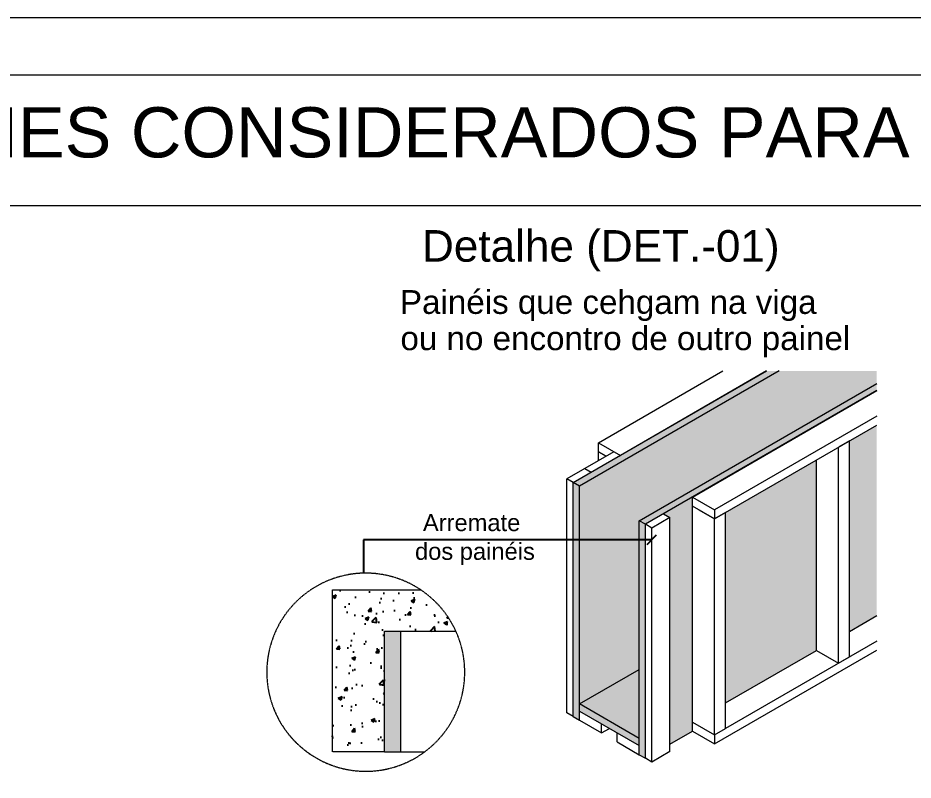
# Model space of a CAD drawing. Extents: x -23436 to 4767, y -4638 to 9755.
# Drawn here: x -15451.1 to -14980.8, y 8182.1 to 8582.3 of the extents above; entities that cross this region are included whole.
import ezdxf
from ezdxf.enums import TextEntityAlignment as Align

# ---------------------------------------------------------------- set-up
doc = ezdxf.new("R2010")
doc.units = 0
doc.linetypes.add('CABLIN', pattern=[0.35, 0.25, -0.1])
doc.layers.get('0').update_dxf_attribs({"lineweight": 13})
for name, color, linetype, lineweight in [('Carimbo', 7, 'Continuous', 13), ('Demarcação 1', 252, 'Continuous', 9), ('Demarcação 2', 254, 'Continuous', 9), ('FOLHA MB', 7, 'Continuous', 13), ('Madeira', 100, 'Continuous', 13), ('Texto Seção', 7, 'Continuous', 15)]:
    doc.layers.add(name, color=color, linetype=linetype, lineweight=lineweight)
doc.layers.add('Hachura', color=252, linetype='CABLIN')
doc.layers.add('MB Logo', color=255, linetype='Continuous')
doc.styles.add('ARIAL', font='arial.ttf', dxfattribs={"oblique": 15, "height": 25})
doc.styles.add('RICARDO', font='arial.ttf', dxfattribs={"width": 0.8})
doc.styles.add('ROMANS', font='romans.shx')
doc.dimstyles.new('Cota Seção (2x)', dxfattribs={"dimtxt": 7, "dimasz": 5, "dimexe": 3, "dimexo": 3, "dimgap": 2, "dimtad": 3, "dimdec": 1, "dimlfac": 0.5, "dimzin": 12, "dimdsep": 46, "dimtxsty": 'ROMANS', "dimblk": 'ARCHTICK', "dimcen": 0, "dimclrd": 4, "dimclre": 4, "dimclrt": 1, "dimadec": 1, "dimazin": 3, "dimtfac": 1, "dimtdec": 1, "dimtmove": 0, "dimatfit": 3, "dimldrblk": 'OBLIQUE', "dimfxl": 1, "dimtolj": 1, "dimtzin": 12, "dimarcsym": 0})

# ---------------------------------------------------------------- blocks, each defined once
blk = doc.blocks.new('A$C169d8357')
at = {"layer": 'FOLHA MB', "color": 1}
for points in [[(0, 1199.94), (0, 149.94), (1485.02, 149.94), (1485.02, 1199.94)], [(70, 1169.94), (70, 179.94), (1455.02, 179.94), (1455.02, 1169.94)]]:
    blk.add_lwpolyline(points, close=True, dxfattribs=at)
blk = doc.blocks.new('_ArchTick')
at = {"color": 0, "linetype": 'ByBlock', "const_width": 0.15}
blk.add_lwpolyline([(-0.5, -0.5), (0.5, 0.5)], dxfattribs=at)
blk = doc.blocks.new('_OBLIQUE')
at = {"color": 0, "linetype": 'ByBlock', "lineweight": -2}
for p, q in [((0, 0), (-1, 0)), ((-0.5, -0.5), (0.5, 0.5))]:
    blk.add_line(p, q, dxfattribs=at)

msp = doc.modelspace()

# ---------------------------------------------------------------- hatches: boundary and pattern name
h = msp.add_hatch(color=252)
h.dxf.hatch_style = 1
h.paths.add_polyline_path([(-15249.85, 8260.35), (-15258.49, 8260.35), (-15258.49, 8196.99), (-15249.85, 8196.99)])
at = {"layer": 'Demarcação 1'}
h = msp.add_hatch(color=256, dxfattribs=at)
h.dxf.hatch_style = 1
h.paths.add_polyline_path([(-15057.7, 8396.96), (-15051.1, 8396.96), (-15156.01, 8336.39), (-15159.31, 8338.3)])
msp.add_hatch(color=256, dxfattribs=at).paths.add_polyline_path([(-14999.84, 8396.96), (-14999.84, 8390.36), (-15124.67, 8318.3), (-15124.67, 8240.2), (-15156.01, 8222.11), (-15156.01, 8336.39), (-15051.1, 8396.96)])
h = msp.add_hatch(color=256, dxfattribs=at)
h.dxf.hatch_style = 1
h.paths.add_polyline_path([(-14999.84, 8390.36), (-14999.84, 8386.56), (-15121.37, 8316.39), (-15124.67, 8318.3)])
h = msp.add_hatch(color=256, dxfattribs=at)
h.dxf.hatch_style = 1
h.paths.add_polyline_path([(-15156.01, 8213.54), (-15159.31, 8215.44), (-15159.31, 8338.3), (-15156.01, 8336.39)])
h = msp.add_hatch(color=256, dxfattribs=at)
h.dxf.hatch_style = 1
h.paths.add_polyline_path([(-15121.37, 8193.54), (-15124.67, 8195.44), (-15124.67, 8318.3), (-15121.37, 8316.39)])
h = msp.add_hatch(color=256, dxfattribs=at)
h.dxf.hatch_style = 1
h.paths.add_polyline_path([(-15156.01, 8218.3), (-15156.01, 8222.11), (-15124.67, 8204.01), (-15124.67, 8200.2)])
at = {"layer": 'Demarcação 2'}
h = msp.add_hatch(color=256, dxfattribs=at)
h.dxf.hatch_style = 1
h.paths.add_polyline_path([(-14999.84, 8368.46), (-14999.84, 8268.46), (-15014.15, 8260.2), (-15014.15, 8360.2)])
h = msp.add_hatch(color=256, dxfattribs=at)
h.dxf.hatch_style = 1
h.paths.add_polyline_path([(-15031.47, 8250.2), (-15079.31, 8222.58), (-15079.31, 8322.58), (-15031.47, 8350.2)])
h = msp.add_hatch(color=256, dxfattribs=at)
h.dxf.hatch_style = 1
h.paths.add_polyline_path([(-15096.63, 8330.68), (-15111.94, 8321.83), (-15108.58, 8319.89), (-15108.58, 8200.92), (-15096.63, 8207.82), (-15096.63, 8212.58)])
h = msp.add_hatch(color=256, dxfattribs=at)
h.dxf.hatch_style = 1
h.paths.add_polyline_path([(-15124.67, 8240.2), (-15124.67, 8204.01), (-15156.01, 8222.11)])
at = {"layer": 'Hachura', "ltscale": 50}
h = msp.add_hatch(dxfattribs=at)
h.set_pattern_fill('AR-CONC', color=256, scale=2.88)
h.set_pattern_definition([(50, (-451066.77, -152819.17), (20.65709326, -1.8072615), [2.16, -23.76]), (355, (-451066.77, -152819.17), (-3.9960384, 21.66313345), [1.728, -19.008]), (100.4514445, (-451065.049, -152819.32), (16.6610548, 19.8558717), [1.8357175, -20.1928928]), (46.1842, (-451066.77, -152813.41), (30.7365503, -4.7669553), [3.24, -35.64]), (96.6356355, (-451064.21, -152813.807), (26.918264, 28.0546157), [2.7535778, -30.2893563]), (351.184164, (-451066.77, -152813.41), (26.918264, 28.0546157), [2.592, -28.512]), (21, (-451063.89, -152814.85), (17.1909231, -11.59542405), [2.16, -23.76]), (326, (-451063.89, -152814.85), (7.0074816, 20.8843213), [1.728, -19.008]), (71.4514447, (-451062.458, -152815.816), (24.19840445, 9.2888972), [1.8357175, -20.1928928]), (37.5, (-451066.7704, -152819.169), (0.35020383, 9.58734299), [0, -18.7776, 0, -19.296, 0, -19.08]), (7.5, (-451066.77, -152819.169), (7.57640268, 11.3590573), [0, -11.0016, 0, -18.3456, 0, -7.272]), (327.5, (-451073.193, -152819.169), (15.37408616, -0.6495803), [0, -7.2, 0, -22.464, 0, -29.808]), (317.5, (-451076.073, -152819.169), (16.79576168, 2.8830235), [0, -9.36, 0, -14.9184, 0, -21.168])])
h.paths.add_polyline_path([(-15239.37, 8281.95), (-15285.85, 8281.95), (-15285.85, 8196.99), (-15258.49, 8196.99), (-15258.49, 8260.35), (-15221.01, 8260.35, 0.138904)])

# ---------------------------------------------------------------- linework, layer by layer
at = {"color": 0}
msp.add_line((-15851.36, 8483.8), (-14466.36, 8483.8), dxfattribs=at)
at = {"extrusion": (1e-16, 0.816497, 0.57735)}
for p, q in [((-15159.31, 8338.3), (-15057.7, 8396.96)), ((-15051.1, 8396.96), (-15156.01, 8336.39)), ((-15057.7, 8396.96), (-15134.57, 8352.58)), ((-15124.67, 8318.3), (-14999.84, 8390.36)), ((-14999.84, 8386.56), (-15121.37, 8316.39)), ((-15096.63, 8330.68), (-14999.84, 8386.56)), ((-15156.01, 8336.39), (-15159.31, 8338.3)), ((-15159.31, 8215.44), (-15159.31, 8338.3)), ((-15156.01, 8213.54), (-15156.01, 8336.39)), ((-15121.37, 8316.39), (-15124.67, 8318.3)), ((-15124.67, 8195.44), (-15124.67, 8318.3)), ((-15121.37, 8193.54), (-15121.37, 8316.39)), ((-15121.37, 8193.54), (-15121.37, 8316.39)), ((-15156.01, 8222.11), (-15124.67, 8240.2)), ((-15124.67, 8204.01), (-15156.01, 8222.11)), ((-15156.01, 8218.3), (-15156.01, 8222.11)), ((-15156.01, 8218.3), (-15124.67, 8200.2)), ((-15156.01, 8213.54), (-15156.01, 8218.3)), ((-15159.31, 8215.44), (-15156.01, 8213.54)), ((-15096.63, 8207.82), (-15096.63, 8212.58)), ((-15108.58, 8200.92), (-15096.63, 8207.82)), ((-15124.67, 8200.2), (-15124.67, 8204.01)), ((-15124.67, 8195.44), (-15124.67, 8200.2)), ((-15124.67, 8195.44), (-15121.37, 8193.54))]:
    msp.add_line(p, q, dxfattribs=at)
at = {"color": 0, "linetype": 'CABLIN'}
for p, q in [((-15285.85, 8196.99), (-15285.85, 8281.95)), ((-15285.85, 8281.95), (-15239.37, 8281.95)), ((-15285.85, 8196.99), (-15285.85, 8281.95)), ((-15258.49, 8196.99), (-15285.85, 8196.99))]:
    msp.add_line(p, q, dxfattribs=at)
at = {"ltscale": 30}
msp.add_line((-15258.49, 8260.35), (-15221.01, 8260.35), dxfattribs=at)
for p, q in [((-15258.49, 8196.99), (-15258.49, 8260.35)), ((-15249.85, 8196.99), (-15249.85, 8260.35)), ((-15258.49, 8196.99), (-15237.31, 8196.99))]:
    msp.add_line(p, q)
at = {"layer": 'Madeira', "extrusion": (1e-16, 0.816497, 0.57735)}
for p, q in [((-15146.12, 8359.25), (-15080.79, 8396.96)), ((-14999.84, 8373.22), (-15085.08, 8324.01)), ((-15085.08, 8319.25), (-14999.84, 8368.46)), ((-15146.12, 8359.25), (-15134.57, 8352.58)), ((-15146.12, 8354.49), (-15146.12, 8359.25)), ((-15014.15, 8360.2), (-15019.93, 8356.87)), ((-15014.15, 8246.87), (-15014.15, 8360.2)), ((-15137.94, 8354.53), (-15162.68, 8340.24)), ((-15146.12, 8354.49), (-15142.06, 8352.14)), ((-15142.06, 8352.14), (-15146.12, 8354.49)), ((-15146.12, 8349.8), (-15146.12, 8354.49)), ((-15019.93, 8243.54), (-15019.93, 8356.87)), ((-15031.47, 8250.2), (-15031.47, 8350.2)), ((-15096.63, 8330.68), (-15085.08, 8324.01)), ((-15096.63, 8212.58), (-15096.63, 8330.68)), ((-15085.08, 8319.25), (-15096.63, 8325.91)), ((-15093.26, 8323.97), (-15085.08, 8319.25)), ((-15085.08, 8324.01), (-15085.08, 8319.25)), ((-15079.31, 8322.58), (-15085.08, 8319.25)), ((-15079.31, 8209.25), (-15079.31, 8322.58)), ((-15085.08, 8205.92), (-15085.08, 8319.25)), ((-15014.15, 8260.2), (-14999.84, 8268.46)), ((-14999.84, 8255.13), (-15079.31, 8209.25)), ((-15085.08, 8201.16), (-14999.84, 8250.37)), ((-15079.31, 8222.58), (-15031.47, 8250.2)), ((-15031.47, 8250.2), (-15019.93, 8243.54)), ((-15019.93, 8243.54), (-15014.15, 8246.87)), ((-15156.01, 8213.54), (-15144.47, 8206.87)), ((-15144.47, 8206.87), (-15144.47, 8211.63)), ((-15096.63, 8212.58), (-15085.08, 8205.92)), ((-15096.63, 8212.58), (-15085.08, 8205.92)), ((-15144.47, 8206.87), (-15140.34, 8209.25)), ((-15136.22, 8202.11), (-15136.22, 8206.87)), ((-15096.63, 8207.82), (-15085.08, 8201.16)), ((-15085.08, 8205.92), (-15079.31, 8209.25)), ((-15085.08, 8205.92), (-15085.08, 8201.16)), ((-15136.22, 8202.11), (-15124.67, 8195.44))]:
    msp.add_line(p, q, dxfattribs=at)
at = {"layer": 'Madeira', "extrusion": (-5e-16, 0.816497, 0.57735)}
for p, q in [((-15153.25, 8345.68), (-15149.88, 8343.74)), ((-15159.31, 8338.3), (-15162.68, 8340.24)), ((-15162.68, 8217.39), (-15162.68, 8340.24)), ((-15108.58, 8319.89), (-15118.01, 8314.45)), ((-15111.94, 8321.83), (-15108.58, 8319.89)), ((-15108.58, 8197.04), (-15108.58, 8319.89)), ((-15118.01, 8314.45), (-15121.37, 8316.39)), ((-15118.01, 8191.59), (-15118.01, 8314.45)), ((-15159.31, 8215.44), (-15162.68, 8217.39)), ((-15118.01, 8191.59), (-15121.37, 8193.54)), ((-15108.58, 8197.04), (-15118.01, 8191.59))]:
    msp.add_line(p, q, dxfattribs=at)
at = {"layer": 'Madeira', "linetype": 'CABLIN'}
for start, end in [(289.6406, 158.5703), (289.6406, 158.5703), (158.5703, 289.6406), (201.4297, 250.3594)]:
    msp.add_arc((-15268.32, 8238.74), 52.01, start, end, dxfattribs=at)

# ---------------------------------------------------------------- block references
at = {"layer": 'MB Logo'}
msp.add_blockref('A$C169d8357', (-15921.38, 7382.32), dxfattribs=at)

# ---------------------------------------------------------------- texts
at = {"layer": 'Carimbo', "color": 2, "style": 'ARIAL'}
for s, p in [('Painéis que cehgam na viga', (-15140.93, 8431.66)), ('ou no encontro de outro painel', (-15131.95, 8412.51))]:
    msp.add_text(s, height=12.4711, dxfattribs=at).set_placement(p, align=Align.MIDDLE)
at = {"layer": 'Carimbo', "style": 'ARIAL'}
for s, p in [('Arremate ', (-15238.29, 8317.28)), ('dos painéis', (-15242.45, 8302.2))]:
    msp.add_text(s, height=8.91, dxfattribs=at).set_placement(p, align=Align.MIDDLE_LEFT)
at = {"layer": 'Texto Seção', "style": 'RICARDO'}
msp.add_text('DETALHES CONSIDERADOS PARA PRODUÇÃO', height=26.3578, dxfattribs=at).set_placement((-15596.34, 8509.01))
msp.add_text('Detalhe (DET.-01) ', height=16.5788, dxfattribs=at).set_placement((-15141.61, 8462.56), align=Align.MIDDLE_CENTER)

# ---------------------------------------------------------------- leaders
msp.add_leader([(-15118.01, 8308.31), (-15269.43, 8308.31), (-15269.43, 8290.74)], dimstyle='Cota Seção (2x)')

doc.saveas('drawing.dxf')
